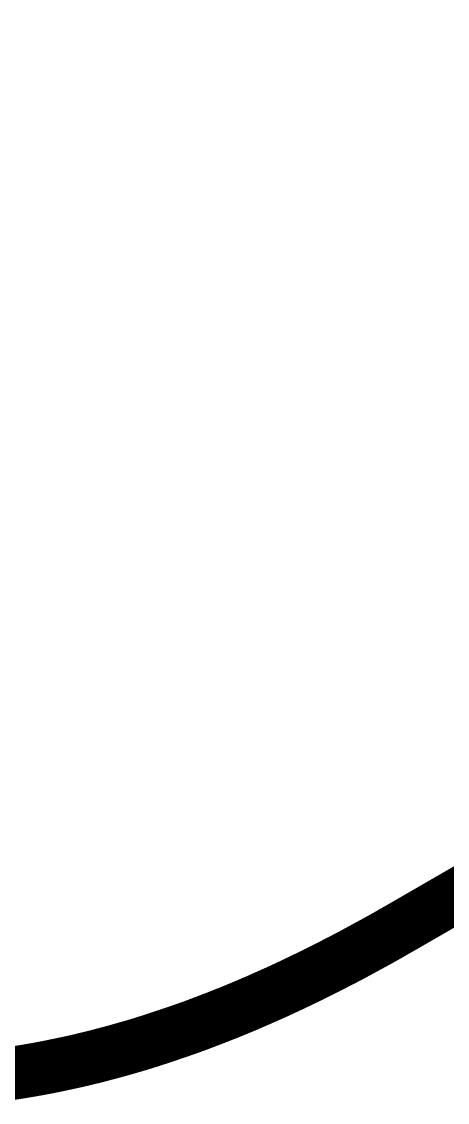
# Model space of a CAD drawing. Header units: millimetres. Extents: x 178 to 562, y 241 to 450.
# Drawn here: x 545.826 to 546.226, y 321.791 to 322.806 of the extents above; entities that cross this region are included whole.
import ezdxf

# ---------------------------------------------------------------- set-up
doc = ezdxf.new("R2010")
doc.units = ezdxf.units.MM
doc.layers.add('Mechanical1', color=6, linetype='Continuous')

msp = doc.modelspace()

# ---------------------------------------------------------------- linework, layer by layer
at = {"layer": 'Mechanical1', "const_width": 0.05}
for points in [[(546.1825, 321.9553), (548.3022, 323.179)], [(546.1761, 321.9517), (546.1825, 321.9553)], [(546.1569, 321.9409), (546.1617, 321.9435)], [(546.1617, 321.9435), (546.1665, 321.9462)], [(546.1665, 321.9462), (546.1713, 321.9489)], [(546.1713, 321.9489), (546.1761, 321.9517)], [(546.1378, 321.9305), (546.1425, 321.9331)], [(546.1425, 321.9331), (546.1473, 321.9357)], [(546.1473, 321.9357), (546.1521, 321.9383)], [(546.1521, 321.9383), (546.1569, 321.9409)], [(546.1187, 321.9206), (546.1234, 321.923)], [(546.1234, 321.923), (546.1282, 321.9255)], [(546.1282, 321.9255), (546.133, 321.928)], [(546.133, 321.928), (546.1378, 321.9305)], [(546.0996, 321.911), (546.1044, 321.9134)], [(546.1044, 321.9134), (546.1091, 321.9157)], [(546.1091, 321.9157), (546.1139, 321.9181)], [(546.1139, 321.9181), (546.1187, 321.9206)], [(546.0806, 321.9018), (546.0853, 321.9041)], [(546.0853, 321.9041), (546.0901, 321.9064)], [(546.0901, 321.9064), (546.0949, 321.9087)], [(546.0949, 321.9087), (546.0996, 321.911)], [(546.0569, 321.891), (546.0616, 321.8931)], [(546.0616, 321.8931), (546.0663, 321.8952)], [(546.0663, 321.8952), (546.0711, 321.8974)], [(546.0711, 321.8974), (546.0758, 321.8996)], [(546.0758, 321.8996), (546.0806, 321.9018)], [(546.0348, 321.8814), (546.0411, 321.8841)], [(546.0411, 321.8841), (546.0474, 321.8868)], [(546.0474, 321.8868), (546.0521, 321.8889)], [(546.0521, 321.8889), (546.0569, 321.891)], [(546.0096, 321.8712), (546.0159, 321.8737)], [(546.0159, 321.8737), (546.0222, 321.8762)], [(546.0222, 321.8762), (546.0285, 321.8788)], [(546.0285, 321.8788), (546.0348, 321.8814)], [(545.9844, 321.8617), (545.9907, 321.864)], [(545.9907, 321.864), (545.997, 321.8664)], [(545.997, 321.8664), (546.0033, 321.8688)], [(546.0033, 321.8688), (546.0096, 321.8712)], [(545.953, 321.851), (545.9593, 321.8531)], [(545.9593, 321.8531), (545.9656, 321.8552)], [(545.9656, 321.8552), (545.9718, 321.8573)], [(545.9718, 321.8573), (545.9781, 321.8595)], [(545.9781, 321.8595), (545.9844, 321.8617)], [(545.9217, 321.8415), (545.928, 321.8433)], [(545.928, 321.8433), (545.9343, 321.8451)], [(545.9343, 321.8451), (545.9405, 321.847)], [(545.9405, 321.847), (545.9468, 321.849)], [(545.9468, 321.849), (545.953, 321.851)], [(545.8827, 321.8313), (545.8905, 321.8332)], [(545.8905, 321.8332), (545.8968, 321.8347)], [(545.8968, 321.8347), (545.903, 321.8364)], [(545.903, 321.8364), (545.9092, 321.838)], [(545.9092, 321.838), (545.9155, 321.8397)], [(545.9155, 321.8397), (545.9217, 321.8415)], [(545.8283, 321.8204), (545.836, 321.8217)], [(545.836, 321.8217), (545.8438, 321.8231)], [(545.8438, 321.8231), (545.8516, 321.8246)], [(545.8516, 321.8246), (545.8594, 321.8262)], [(545.8594, 321.8262), (545.8671, 321.8278)], [(545.8671, 321.8278), (545.8749, 321.8295)], [(545.8749, 321.8295), (545.8827, 321.8313)], [(545.8003, 321.8163), (545.8096, 321.8176)], [(545.8096, 321.8176), (545.8189, 321.8189)], [(545.8189, 321.8189), (545.8283, 321.8204)]]:
    msp.add_lwpolyline(points, dxfattribs=at)
at = {"layer": 'Mechanical1', "const_width": 0.025}
for points in [[(546.17, 321.9553, 1), (546.195, 321.9553, 1)], [(546.17, 321.9553, 1), (546.195, 321.9553, 1)], [(546.1492, 321.9435, 1), (546.1742, 321.9435, 1)], [(546.1492, 321.9435, 1), (546.1742, 321.9435, 1)], [(546.154, 321.9462, 1), (546.179, 321.9462, 1)], [(546.154, 321.9462, 1), (546.179, 321.9462, 1)], [(546.1588, 321.9489, 1), (546.1838, 321.9489, 1)], [(546.1588, 321.9489, 1), (546.1838, 321.9489, 1)], [(546.1636, 321.9517, 1), (546.1886, 321.9517, 1)], [(546.1636, 321.9517, 1), (546.1886, 321.9517, 1)], [(546.13, 321.9331, 1), (546.155, 321.9331, 1)], [(546.13, 321.9331, 1), (546.155, 321.9331, 1)], [(546.1348, 321.9357, 1), (546.1598, 321.9357, 1)], [(546.1348, 321.9357, 1), (546.1598, 321.9357, 1)], [(546.1396, 321.9383, 1), (546.1646, 321.9383, 1)], [(546.1396, 321.9383, 1), (546.1646, 321.9383, 1)], [(546.1444, 321.9409, 1), (546.1694, 321.9409, 1)], [(546.1444, 321.9409, 1), (546.1694, 321.9409, 1)], [(546.1109, 321.923, 1), (546.1359, 321.923, 1)], [(546.1109, 321.923, 1), (546.1359, 321.923, 1)], [(546.1157, 321.9255, 1), (546.1407, 321.9255, 1)], [(546.1157, 321.9255, 1), (546.1407, 321.9255, 1)], [(546.1205, 321.928, 1), (546.1455, 321.928, 1)], [(546.1205, 321.928, 1), (546.1455, 321.928, 1)], [(546.1253, 321.9305, 1), (546.1503, 321.9305, 1)], [(546.1253, 321.9305, 1), (546.1503, 321.9305, 1)], [(546.0919, 321.9134, 1), (546.1169, 321.9134, 1)], [(546.0919, 321.9134, 1), (546.1169, 321.9134, 1)], [(546.0966, 321.9157, 1), (546.1216, 321.9157, 1)], [(546.0966, 321.9157, 1), (546.1216, 321.9157, 1)], [(546.1014, 321.9181, 1), (546.1264, 321.9181, 1)], [(546.1014, 321.9181, 1), (546.1264, 321.9181, 1)], [(546.1062, 321.9206, 1), (546.1312, 321.9206, 1)], [(546.1062, 321.9206, 1), (546.1312, 321.9206, 1)], [(546.0728, 321.9041, 1), (546.0978, 321.9041, 1)], [(546.0728, 321.9041, 1), (546.0978, 321.9041, 1)], [(546.0776, 321.9064, 1), (546.1026, 321.9064, 1)], [(546.0776, 321.9064, 1), (546.1026, 321.9064, 1)], [(546.0824, 321.9087, 1), (546.1074, 321.9087, 1)], [(546.0824, 321.9087, 1), (546.1074, 321.9087, 1)], [(546.0871, 321.911, 1), (546.1121, 321.911, 1)], [(546.0871, 321.911, 1), (546.1121, 321.911, 1)], [(546.0491, 321.8931, 1), (546.0741, 321.8931, 1)], [(546.0491, 321.8931, 1), (546.0741, 321.8931, 1)], [(546.0538, 321.8952, 1), (546.0788, 321.8952, 1)], [(546.0538, 321.8952, 1), (546.0788, 321.8952, 1)], [(546.0586, 321.8974, 1), (546.0836, 321.8974, 1)], [(546.0586, 321.8974, 1), (546.0836, 321.8974, 1)], [(546.0633, 321.8996, 1), (546.0883, 321.8996, 1)], [(546.0633, 321.8996, 1), (546.0883, 321.8996, 1)], [(546.0681, 321.9018, 1), (546.0931, 321.9018, 1)], [(546.0681, 321.9018, 1), (546.0931, 321.9018, 1)], [(546.0286, 321.8841, 1), (546.0536, 321.8841, 1)], [(546.0286, 321.8841, 1), (546.0536, 321.8841, 1)], [(546.0349, 321.8868, 1), (546.0599, 321.8868, 1)], [(546.0349, 321.8868, 1), (546.0599, 321.8868, 1)], [(546.0396, 321.8889, 1), (546.0646, 321.8889, 1)], [(546.0396, 321.8889, 1), (546.0646, 321.8889, 1)], [(546.0444, 321.891, 1), (546.0694, 321.891, 1)], [(546.0444, 321.891, 1), (546.0694, 321.891, 1)], [(546.0034, 321.8737, 1), (546.0284, 321.8737, 1)], [(546.0034, 321.8737, 1), (546.0284, 321.8737, 1)], [(546.0097, 321.8762, 1), (546.0347, 321.8762, 1)], [(546.0097, 321.8762, 1), (546.0347, 321.8762, 1)], [(546.016, 321.8788, 1), (546.041, 321.8788, 1)], [(546.016, 321.8788, 1), (546.041, 321.8788, 1)], [(546.0223, 321.8814, 1), (546.0473, 321.8814, 1)], [(546.0223, 321.8814, 1), (546.0473, 321.8814, 1)], [(545.9782, 321.864, 1), (546.0032, 321.864, 1)], [(545.9782, 321.864, 1), (546.0032, 321.864, 1)], [(545.9845, 321.8664, 1), (546.0095, 321.8664, 1)], [(545.9845, 321.8664, 1), (546.0095, 321.8664, 1)], [(545.9908, 321.8688, 1), (546.0158, 321.8688, 1)], [(545.9908, 321.8688, 1), (546.0158, 321.8688, 1)], [(545.9971, 321.8712, 1), (546.0221, 321.8712, 1)], [(545.9971, 321.8712, 1), (546.0221, 321.8712, 1)], [(545.9468, 321.8531, 1), (545.9718, 321.8531, 1)], [(545.9468, 321.8531, 1), (545.9718, 321.8531, 1)], [(545.9531, 321.8552, 1), (545.9781, 321.8552, 1)], [(545.9531, 321.8552, 1), (545.9781, 321.8552, 1)], [(545.9594, 321.8573, 1), (545.9843, 321.8573, 1)], [(545.9594, 321.8573, 1), (545.9843, 321.8573, 1)], [(545.9656, 321.8595, 1), (545.9906, 321.8595, 1)], [(545.9656, 321.8595, 1), (545.9906, 321.8595, 1)], [(545.9719, 321.8617, 1), (545.9969, 321.8617, 1)], [(545.9719, 321.8617, 1), (545.9969, 321.8617, 1)], [(545.9155, 321.8433, 1), (545.9405, 321.8433, 1)], [(545.9155, 321.8433, 1), (545.9405, 321.8433, 1)], [(545.9218, 321.8451, 1), (545.9468, 321.8451, 1)], [(545.9218, 321.8451, 1), (545.9468, 321.8451, 1)], [(545.928, 321.847, 1), (545.953, 321.847, 1)], [(545.928, 321.847, 1), (545.953, 321.847, 1)], [(545.9343, 321.849, 1), (545.9593, 321.849, 1)], [(545.9343, 321.849, 1), (545.9593, 321.849, 1)], [(545.9405, 321.851, 1), (545.9655, 321.851, 1)], [(545.9405, 321.851, 1), (545.9655, 321.851, 1)], [(545.878, 321.8332, 1), (545.903, 321.8332, 1)], [(545.878, 321.8332, 1), (545.903, 321.8332, 1)], [(545.8843, 321.8347, 1), (545.9093, 321.8347, 1)], [(545.8843, 321.8347, 1), (545.9093, 321.8347, 1)], [(545.8905, 321.8364, 1), (545.9155, 321.8364, 1)], [(545.8905, 321.8364, 1), (545.9155, 321.8364, 1)], [(545.8967, 321.838, 1), (545.9217, 321.838, 1)], [(545.8967, 321.838, 1), (545.9217, 321.838, 1)], [(545.903, 321.8397, 1), (545.928, 321.8397, 1)], [(545.903, 321.8397, 1), (545.928, 321.8397, 1)], [(545.9092, 321.8415, 1), (545.9342, 321.8415, 1)], [(545.9092, 321.8415, 1), (545.9342, 321.8415, 1)], [(545.8235, 321.8217, 1), (545.8485, 321.8217, 1)], [(545.8235, 321.8217, 1), (545.8485, 321.8217, 1)], [(545.8313, 321.8231, 1), (545.8563, 321.8231, 1)], [(545.8313, 321.8231, 1), (545.8563, 321.8231, 1)], [(545.8391, 321.8246, 1), (545.8641, 321.8246, 1)], [(545.8391, 321.8246, 1), (545.8641, 321.8246, 1)], [(545.8469, 321.8262, 1), (545.8719, 321.8262, 1)], [(545.8469, 321.8262, 1), (545.8719, 321.8262, 1)], [(545.8546, 321.8278, 1), (545.8796, 321.8278, 1)], [(545.8546, 321.8278, 1), (545.8796, 321.8278, 1)], [(545.8624, 321.8295, 1), (545.8874, 321.8295, 1)], [(545.8624, 321.8295, 1), (545.8874, 321.8295, 1)], [(545.8702, 321.8313, 1), (545.8952, 321.8313, 1)], [(545.8702, 321.8313, 1), (545.8952, 321.8313, 1)], [(545.7971, 321.8176, 1), (545.8221, 321.8176, 1)], [(545.7971, 321.8176, 1), (545.8221, 321.8176, 1)], [(545.8064, 321.8189, 1), (545.8314, 321.8189, 1)], [(545.8064, 321.8189, 1), (545.8314, 321.8189, 1)], [(545.8158, 321.8204, 1), (545.8407, 321.8204, 1)], [(545.8158, 321.8204, 1), (545.8407, 321.8204, 1)]]:
    msp.add_lwpolyline(points, format="xyb", close=True, dxfattribs=at)

doc.saveas('drawing.dxf')
